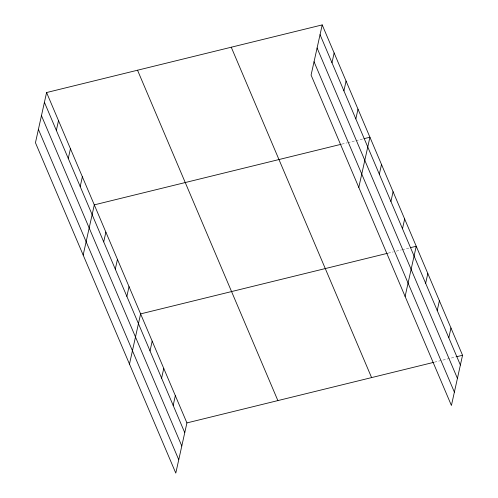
<?xml version="1.0" encoding="UTF-8"?>
<svg xmlns="http://www.w3.org/2000/svg" width="498" height="498" viewBox="0 0 498 498"><rect width="100%" height="100%" fill="white"/><g stroke="black" fill="none" stroke-linecap="round" stroke-linejoin="round"><path stroke-width="0.37" stroke-dasharray="2.49 1.87" d="M341.821 144.121L347 142.851M347.741 142.671L355.136 140.853M355.871 140.673L363.266 138.861M388.135 253.146L393.308 251.876M396.271 251.148L401.444 249.878M402.185 249.697L409.58 247.88M434.443 362.164L455.888 356.904"/><path stroke-width="0.75" d="M46.582 92.541L35.451 142.727L175.788 473.1L186.918 422.914L46.582 92.541L322.212 24.9L462.549 355.273L451.418 405.459L311.082 75.086L322.212 24.9M56.342 130.389L58.509 120.622M68.276 158.47L70.436 148.703M80.203 186.551L82.369 176.784M83.166 255.057L94.296 204.865L341.086 144.302M103.709 241.885L105.875 232.124M115.287 269.144L117.453 259.377M126.866 296.397L129.026 286.636M129.48 364.075L140.604 313.889L387.394 253.326M150.016 350.909L152.183 341.149M161.595 378.163L163.761 368.402M173.173 405.422L175.34 395.655M331.973 62.748L334.139 52.981M343.9 90.829L346.066 81.062M355.833 118.91L357.994 109.143M358.797 187.416L369.921 137.224L364.007 138.681M379.339 174.244L381.499 164.483M390.918 201.503L393.078 191.736M402.49 228.756L404.656 218.996M405.111 296.435L416.235 246.249L410.321 247.699M425.647 283.269L427.813 273.502M437.225 310.522L439.392 300.761M448.804 337.781L450.97 328.014M186.918 422.914L433.708 362.351M456.629 356.724L462.549 355.273M320.046 34.661L460.382 365.034M317.089 48.001L457.425 378.374M314.039 61.746L454.375 392.119M231.253 47.223L371.589 377.59M137.535 70.218L277.872 400.591M44.415 102.308L184.752 432.675M41.459 115.648L181.795 446.015M38.414 129.387L178.751 459.76"/></g></svg>
